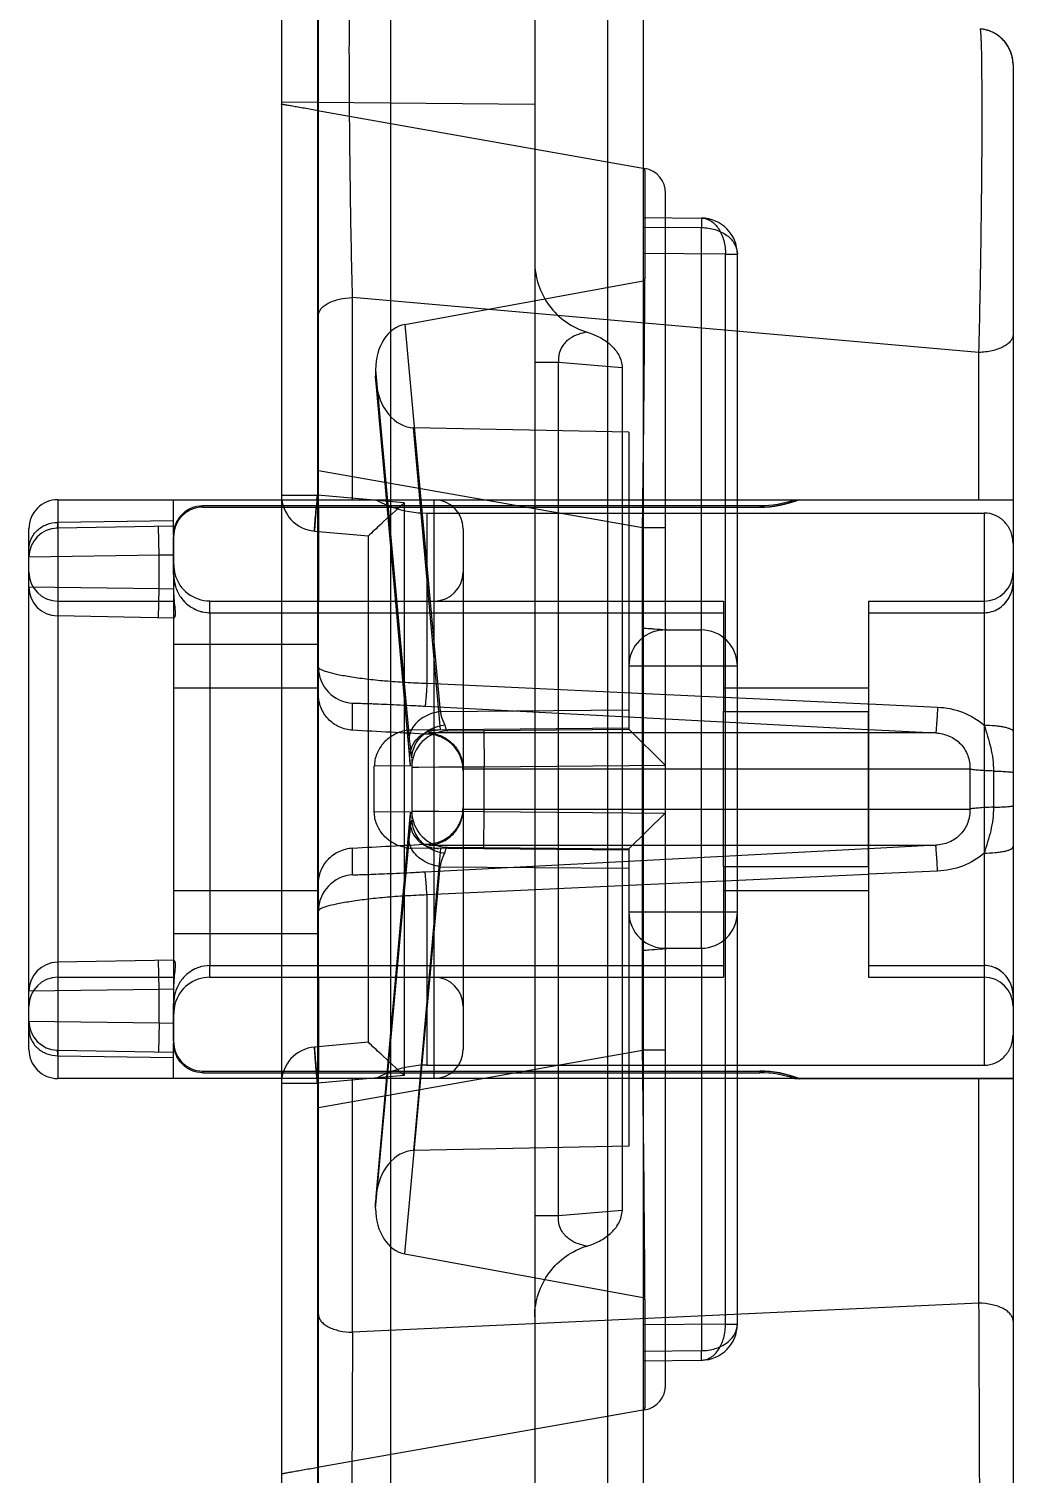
# Model space of a CAD drawing. Header units: millimetres. Extents: x 23490 to 24685, y -23248 to -22403.
# Drawn here: x 23735.15 to 23748.81, y -22719.01 to -22698.93 of the extents above; entities that cross this region are included whole.
import ezdxf

# ---------------------------------------------------------------- set-up
doc = ezdxf.new("R2010")
doc.units = ezdxf.units.MM
doc.header["$LTSCALE"] = 8
doc.layers.add('Cav-cor', color=30, linetype='Continuous')

msp = doc.modelspace()

# ---------------------------------------------------------------- linework, layer by layer
at = {"layer": 'Cav-cor', "color": 241}
for p, q in [((23740.165, -22515.491), (23740.165, -22755.491)), ((23743.179, -22690.769), (23743.179, -22728.212)), ((23738.653, -22691.237), (23738.653, -22727.745)), ((23743.678, -22691.272), (23743.678, -22727.71)), ((23739.151, -22692.744), (23739.151, -22726.237)), ((23742.17, -22694.657), (23742.17, -22724.324)), ((23739.165, -22705.574), (23739.165, -22697.669)), ((23748.813, -22699.429), (23748.813, -22706.615)), ((23748.813, -22699.429), (23748.813, -22705.471)), ((23748.813, -22699.429), (23748.813, -22706.615)), ((23738.653, -22699.943), (23742.17, -22699.974)), ((23739.151, -22700.066), (23743.698, -22700.868)), ((23743.988, -22717.769), (23743.988, -22701.213)), ((23743.678, -22701.551), (23744.486, -22701.558)), ((23743.678, -22701.683), (23744.486, -22701.69)), ((23744.486, -22707.28), (23744.486, -22701.69)), ((23744.819, -22702.061), (23743.678, -22702.051)), ((23744.819, -22716.921), (23744.819, -22702.061)), ((23744.819, -22702.061), (23744.984, -22702.061)), ((23744.984, -22716.921), (23744.984, -22702.061)), ((23740.367, -22703.035), (23743.678, -22702.431)), ((23743.7, -22702.559), (23743.701, -22702.422)), ((23739.639, -22705.471), (23739.639, -22702.664)), ((23748.339, -22703.425), (23739.639, -22702.664)), ((23740.367, -22703.035), (23740.856, -22708.413)), ((23748.339, -22705.471), (23748.339, -22703.425)), ((23739.96, -22703.665), (23740.426, -22708.78)), ((23739.96, -22703.665), (23739.96, -22703.748)), ((23742.5, -22703.563), (23742.17, -22703.563)), ((23742.5, -22715.419), (23742.5, -22703.563)), ((23743.383, -22703.64), (23742.5, -22703.563)), ((23743.383, -22703.64), (23743.383, -22715.342)), ((23740.444, -22709.169), (23739.96, -22703.748)), ((23739.965, -22703.833), (23739.96, -22703.748)), ((23739.964, -22703.83), (23740.435, -22709.109)), ((23740.863, -22708.667), (23740.488, -22704.472)), ((23743.477, -22704.531), (23740.488, -22704.472)), ((23743.477, -22704.531), (23743.477, -22708.66)), ((23743.668, -22705.863), (23739.165, -22705.069)), ((23743.671, -22705.573), (23743.678, -22705.029)), ((23735.547, -22705.471), (23735.547, -22713.511)), ((23735.547, -22705.471), (23745.838, -22705.471)), ((23737.155, -22705.963), (23737.155, -22705.471)), ((23738.653, -22705.407), (23739.151, -22705.407)), ((23739.145, -22705.47), (23739.151, -22705.407)), ((23740.357, -22705.513), (23739.151, -22705.407)), ((23740.773, -22713.511), (23740.773, -22705.471)), ((23745.838, -22705.471), (23748.813, -22705.471)), ((23745.838, -22705.471), (23748.813, -22705.471)), ((23737.557, -22705.552), (23737.557, -22705.575)), ((23737.557, -22705.552), (23745.296, -22705.552)), ((23737.557, -22705.574), (23745.296, -22705.574)), ((23737.557, -22705.574), (23745.296, -22705.574)), ((23739.165, -22705.574), (23739.165, -22706.878)), ((23740.29, -22705.574), (23740.357, -22705.513)), ((23740.357, -22705.513), (23740.357, -22713.469)), ((23740.673, -22705.656), (23740.673, -22706.878)), ((23740.673, -22705.656), (23748.411, -22705.656)), ((23743.668, -22705.863), (23743.671, -22705.573)), ((23745.296, -22705.552), (23745.296, -22705.574)), ((23748.411, -22705.656), (23748.411, -22707.041)), ((23735.145, -22713.109), (23735.145, -22705.873)), ((23737.155, -22705.838), (23735.54, -22705.866)), ((23737.155, -22705.764), (23735.547, -22705.787)), ((23736.954, -22706.243), (23736.947, -22705.841)), ((23741.175, -22705.873), (23741.175, -22713.106)), ((23743.668, -22713.119), (23743.668, -22705.863)), ((23743.988, -22705.863), (23743.668, -22705.863)), ((23737.155, -22705.963), (23737.155, -22706.51)), ((23737.155, -22706.51), (23737.155, -22705.988)), ((23739.111, -22705.908), (23739.859, -22705.973)), ((23739.859, -22713.008), (23739.859, -22705.973)), ((23736.954, -22706.243), (23735.145, -22706.268)), ((23737.155, -22706.24), (23736.954, -22706.243)), ((23736.954, -22706.708), (23736.954, -22706.243)), ((23736.954, -22706.708), (23735.145, -22706.684)), ((23737.155, -22706.51), (23737.155, -22712.472)), ((23748.813, -22706.615), (23748.813, -22712.366)), ((23735.547, -22706.878), (23737.155, -22706.878)), ((23736.947, -22707.11), (23736.954, -22706.708)), ((23737.155, -22706.712), (23736.954, -22706.708)), ((23737.658, -22707.042), (23737.658, -22706.878)), ((23737.658, -22706.878), (23744.793, -22706.878)), ((23739.165, -22712.104), (23739.165, -22706.878)), ((23740.673, -22706.878), (23740.673, -22708.02)), ((23744.793, -22706.878), (23744.793, -22708.414)), ((23746.803, -22706.878), (23746.803, -22712.104)), ((23746.803, -22706.878), (23748.411, -22706.878)), ((23737.16, -22707.114), (23735.54, -22707.086)), ((23737.658, -22707.04), (23744.793, -22707.04)), ((23737.658, -22707.04), (23744.793, -22707.04)), ((23737.658, -22707.042), (23737.658, -22711.94)), ((23744.793, -22707.04), (23744.793, -22708.414)), ((23746.803, -22707.04), (23746.803, -22711.942)), ((23746.803, -22707.04), (23748.411, -22707.04)), ((23746.803, -22707.04), (23748.411, -22707.04)), ((23748.411, -22707.041), (23748.411, -22711.94)), ((23743.678, -22707.253), (23744.001, -22707.278)), ((23743.988, -22707.277), (23744.003, -22707.278)), ((23743.988, -22707.28), (23744.486, -22707.28)), ((23744.482, -22707.28), (23744.482, -22711.702)), ((23739.165, -22707.481), (23737.155, -22707.481)), ((23744.984, -22707.782), (23743.477, -22707.782)), ((23737.155, -22708.084), (23739.165, -22708.084)), ((23740.673, -22708.02), (23744.787, -22708.213)), ((23744.793, -22708.084), (23746.803, -22708.084)), ((23739.641, -22708.673), (23739.641, -22708.299)), ((23744.787, -22708.213), (23744.803, -22708.213)), ((23744.803, -22708.213), (23746.793, -22708.306)), ((23746.793, -22708.306), (23746.808, -22708.307)), ((23746.808, -22708.307), (23747.765, -22708.352)), ((23740.646, -22708.338), (23744.786, -22708.556)), ((23740.856, -22708.413), (23743.477, -22708.39)), ((23744.793, -22708.414), (23746.803, -22708.414)), ((23744.793, -22710.567), (23744.793, -22708.414)), ((23744.793, -22708.414), (23746.803, -22708.414)), ((23746.803, -22710.567), (23746.803, -22708.414)), ((23743.477, -22708.645), (23740.46, -22708.671)), ((23740.699, -22708.711), (23740.699, -22708.728)), ((23747.739, -22708.711), (23740.699, -22708.711)), ((23740.941, -22708.663), (23740.944, -22708.67)), ((23740.96, -22708.682), (23743.477, -22708.66)), ((23741.462, -22708.678), (23741.467, -22709.181)), ((23743.477, -22708.66), (23743.979, -22709.159)), ((23744.786, -22708.556), (23746.79, -22708.661)), ((23746.79, -22708.661), (23746.803, -22708.662)), ((23746.803, -22708.662), (23747.739, -22708.711)), ((23740.462, -22709.076), (23740.462, -22709.906)), ((23740.444, -22709.169), (23739.942, -22709.174)), ((23739.942, -22709.808), (23739.942, -22709.174)), ((23740.462, -22709.185), (23740.561, -22709.184)), ((23740.561, -22709.184), (23740.84, -22709.183)), ((23740.84, -22709.183), (23741.467, -22709.181)), ((23748.213, -22709.213), (23741.175, -22709.213)), ((23741.467, -22709.181), (23743.988, -22709.159)), ((23741.467, -22709.801), (23741.467, -22709.181)), ((23740.444, -22709.812), (23739.942, -22709.808)), ((23740.444, -22709.812), (23739.96, -22715.234)), ((23740.435, -22709.873), (23739.964, -22715.151)), ((23740.462, -22709.797), (23740.561, -22709.797)), ((23740.561, -22709.797), (23740.84, -22709.798)), ((23740.84, -22709.798), (23741.467, -22709.801)), ((23741.175, -22709.768), (23748.213, -22709.768)), ((23741.462, -22710.304), (23741.467, -22709.801)), ((23741.467, -22709.801), (23743.988, -22709.823)), ((23743.477, -22710.321), (23743.979, -22709.823)), ((23739.641, -22710.683), (23739.641, -22710.308)), ((23739.96, -22715.317), (23740.426, -22710.201)), ((23743.477, -22710.337), (23740.46, -22710.311)), ((23740.863, -22710.314), (23740.488, -22714.51)), ((23740.699, -22710.253), (23740.699, -22710.27)), ((23740.699, -22710.27), (23747.739, -22710.27)), ((23740.941, -22710.318), (23740.944, -22710.312)), ((23740.96, -22710.299), (23743.477, -22710.321)), ((23746.79, -22710.32), (23744.786, -22710.426)), ((23746.803, -22710.319), (23746.79, -22710.32)), ((23747.739, -22710.27), (23746.803, -22710.319)), ((23744.786, -22710.426), (23740.646, -22710.644)), ((23743.477, -22710.321), (23743.477, -22714.451)), ((23740.367, -22715.946), (23740.856, -22710.568)), ((23740.856, -22710.568), (23743.477, -22710.591)), ((23744.793, -22710.567), (23746.803, -22710.567)), ((23744.793, -22710.567), (23744.793, -22711.942)), ((23744.793, -22710.567), (23744.793, -22712.104)), ((23744.793, -22710.567), (23746.803, -22710.567)), ((23746.793, -22710.675), (23744.803, -22710.768)), ((23746.808, -22710.674), (23746.793, -22710.675)), ((23747.765, -22710.63), (23746.808, -22710.674)), ((23737.155, -22710.898), (23739.165, -22710.898)), ((23744.787, -22710.769), (23740.673, -22710.961)), ((23744.803, -22710.768), (23744.787, -22710.769)), ((23744.793, -22710.898), (23746.803, -22710.898)), ((23740.673, -22710.961), (23740.673, -22712.104)), ((23744.984, -22711.199), (23743.477, -22711.199)), ((23739.165, -22711.501), (23737.155, -22711.501)), ((23743.678, -22711.729), (23744.003, -22711.704)), ((23743.988, -22711.702), (23744.486, -22711.702)), ((23743.988, -22711.704), (23744.003, -22711.703)), ((23744.486, -22711.702), (23744.486, -22717.291)), ((23737.16, -22711.868), (23735.54, -22711.896)), ((23736.954, -22712.273), (23736.947, -22711.871)), ((23735.547, -22712.104), (23737.155, -22712.104)), ((23737.658, -22712.104), (23737.658, -22711.94)), ((23737.658, -22711.942), (23744.793, -22711.942)), ((23737.658, -22711.942), (23744.793, -22711.942)), ((23737.658, -22712.104), (23744.793, -22712.104)), ((23739.165, -22712.104), (23739.165, -22713.407)), ((23740.673, -22712.104), (23740.673, -22713.326)), ((23746.803, -22711.942), (23748.411, -22711.942)), ((23746.803, -22711.942), (23748.411, -22711.942)), ((23746.803, -22712.104), (23748.411, -22712.104)), ((23748.411, -22711.94), (23748.411, -22713.326)), ((23736.954, -22712.273), (23735.145, -22712.298)), ((23737.155, -22712.27), (23736.954, -22712.273)), ((23736.954, -22712.738), (23736.954, -22712.273)), ((23737.155, -22712.993), (23737.155, -22712.472)), ((23737.155, -22712.472), (23737.155, -22713.018)), ((23748.813, -22712.366), (23748.813, -22732.311)), ((23748.813, -22712.366), (23748.813, -22732.311)), ((23735.145, -22712.714), (23736.954, -22712.738)), ((23736.954, -22712.738), (23736.947, -22713.14)), ((23736.954, -22712.738), (23737.155, -22712.742)), ((23735.54, -22713.116), (23737.155, -22713.144)), ((23737.155, -22713.511), (23737.155, -22713.018)), ((23739.859, -22713.008), (23739.111, -22713.074)), ((23739.165, -22713.913), (23743.668, -22713.119)), ((23743.988, -22713.119), (23743.668, -22713.119)), ((23743.671, -22713.408), (23743.668, -22713.119)), ((23735.547, -22713.195), (23737.155, -22713.217)), ((23740.673, -22713.326), (23748.411, -22713.326)), ((23748.813, -22713.511), (23735.547, -22713.511)), ((23737.557, -22713.407), (23745.296, -22713.407)), ((23737.557, -22713.407), (23737.557, -22713.43)), ((23737.557, -22713.407), (23745.296, -22713.407)), ((23737.557, -22713.43), (23745.296, -22713.43)), ((23739.145, -22713.512), (23739.151, -22713.574)), ((23740.357, -22713.469), (23739.151, -22713.574)), ((23739.165, -22739.19), (23739.165, -22713.407)), ((23739.639, -22717.036), (23739.639, -22713.511)), ((23740.29, -22713.407), (23740.357, -22713.469)), ((23743.678, -22713.952), (23743.671, -22713.408)), ((23745.296, -22713.407), (23745.296, -22713.43)), ((23745.779, -22713.511), (23745.844, -22713.513)), ((23748.813, -22713.513), (23745.844, -22713.513)), ((23748.813, -22713.513), (23745.844, -22713.513)), ((23745.844, -22713.513), (23745.845, -22713.513)), ((23748.339, -22716.63), (23748.339, -22713.511)), ((23748.813, -22713.513), (23748.813, -22732.311)), ((23738.653, -22713.574), (23739.151, -22713.574)), ((23743.477, -22714.451), (23740.488, -22714.51)), ((23739.965, -22715.149), (23739.96, -22715.234)), ((23739.96, -22715.317), (23739.96, -22715.234)), ((23742.5, -22715.419), (23742.17, -22715.419)), ((23743.383, -22715.342), (23742.5, -22715.419)), ((23740.367, -22715.946), (23743.678, -22716.551)), ((23743.701, -22716.56), (23743.7, -22716.422)), ((23748.339, -22716.63), (23739.639, -22717.036)), ((23744.819, -22716.921), (23743.678, -22716.931)), ((23744.819, -22716.921), (23744.984, -22716.921)), ((23743.678, -22717.298), (23744.486, -22717.291)), ((23743.678, -22717.43), (23744.486, -22717.423)), ((23743.698, -22718.114), (23739.151, -22718.915))]:
    msp.add_line(p, q, dxfattribs=at)
for centre, radius, start, end in [((23748.313, -22699.429), 0.5, 0, 85), ((23743.638, -22701.213), 0.35, 0, 80), ((23744.482, -22702.061), 0.502, 0, 89.5), ((23090.738, -22697.832), 652.979, 359.368438, 359.585186), ((23735.547, -22705.873), 0.402, 90, 180.0001), ((23739.155, -22705.407), 0.502, 180, 265), ((23791.334, -22709.98), 52.383, 175.0609, 175.1763), ((23740.685, -22704.174), 1.484, 240.9129, 250.7012), ((23740.773, -22705.873), 0.402, 0, 90), ((23745.295, -22704.099), 1.475, 270.0191, 291.587), ((23745.294, -22704.061), 1.491, 270.0789, 288.9959), ((23745.295, -22704.099), 1.475, 270.0191, 291.587), ((23740.674, -22704.207), 1.449, 250.7068, 269.9585), ((23735.547, -22706.268), 0.402, 91, 180.0003), ((23737.578, -22705.988), 0.423, 176.7362, 179.9958), ((23735.547, -22706.476), 0.402, 180.0002, 270), ((23737.658, -22706.375), 0.502, 180, 195.1573), ((23740.773, -22706.476), 0.402, 270, 359.9998), ((23748.411, -22706.476), 0.402, 270, 359.9998), ((23735.547, -22706.684), 0.402, 180, 269), ((23737.658, -22706.375), 0.502, 195.1573, 270), ((23737.658, -22706.574), 0.466, 266.771, 269.9948), ((23748.411, -22706.666), 0.374, 270.0051, 273.4424), ((23743.979, -22707.782), 0.502, 87.5471, 180), ((23744.482, -22707.782), 0.502, 0, 90), ((23739.668, -22707.797), 0.502, 180.0024, 267.003), ((23740.761, -22708.818), 0.339, 151.065, 154.0967), ((23740.964, -22709.185), 0.502, 90.5015, 180), ((23740.962, -22709.122), 0.518, 117.9089, 126.5166), ((23740.967, -22709.132), 0.529, 110.7038, 117.9193), ((23740.97, -22709.14), 0.538, 105.7218, 110.6948), ((23740.972, -22709.147), 0.545, 95.2721, 105.7301), ((23740.803, -22709.04), 0.364, 126.2149, 134.9813), ((23740.673, -22709.232), 0.504, 78.4958, 87.0018), ((23740.938, -22709.064), 0.504, 185.1247, 187.6361), ((23740.957, -22709.061), 0.524, 187.6476, 191.9115), ((23766.546, -22709.491), 18.335, 179.1324, 180.8676), ((23782.221, -22709.491), 33.682, 179.5733, 180.4267), ((23740.938, -22709.918), 0.504, 172.3639, 174.8753), ((23740.957, -22709.92), 0.524, 168.0885, 172.3524), ((23740.964, -22709.797), 0.502, 180, 269.5), ((23740.761, -22710.164), 0.339, 205.9033, 208.935), ((23740.803, -22709.942), 0.364, 225.0187, 233.7851), ((23740.962, -22709.859), 0.518, 233.4834, 242.0911), ((23740.673, -22709.749), 0.504, 272.9982, 281.5042), ((23740.967, -22709.849), 0.529, 242.0807, 249.2962), ((23740.97, -22709.841), 0.538, 249.3052, 254.2782), ((23740.972, -22709.835), 0.545, 254.2699, 264.7279), ((23739.668, -22711.184), 0.502, 92.9972, 179.9978), ((23743.979, -22711.199), 0.502, 180, 272.7113), ((23744.482, -22711.199), 0.502, 270, 0), ((23735.547, -22712.298), 0.402, 91, 180), ((23735.547, -22712.506), 0.402, 90, 179.9998), ((23737.658, -22712.606), 0.502, 90, 164.8427), ((23740.773, -22712.506), 0.402, 0.0002, 90), ((23748.411, -22712.316), 0.374, 86.5338, 89.9948), ((23748.411, -22712.506), 0.402, 0.0002, 90), ((23737.658, -22712.606), 0.502, 164.8427, 180), ((23735.547, -22712.714), 0.402, 180, 269), ((23735.547, -22713.109), 0.402, 179.998, 270), ((23739.155, -22713.574), 0.502, 95, 180), ((23740.773, -22713.109), 0.402, 270, 0), ((23740.674, -22714.775), 1.449, 90.0415, 109.2932), ((23791.334, -22709.002), 52.383, 184.8237, 184.9391), ((23740.685, -22714.808), 1.484, 109.2988, 119.0871), ((23745.295, -22714.882), 1.475, 68.1418, 89.9802), ((23745.295, -22714.882), 1.475, 68.1418, 89.9802), ((23745.294, -22714.921), 1.491, 71.0041, 89.9211), ((23745.293, -22714.891), 1.484, 68.1736, 70.6147), ((23174.282, -22720.387), 569.432, 0.39891, 0.64746), ((21640.044, -22726.463), 2108.318, 0.131102, 0.267217), ((23744.482, -22716.921), 0.502, 270.5, 0), ((25849.699, -22726.874), 2110.083, 179.732883, 179.868928), ((23743.638, -22717.769), 0.35, 280, 0)]:
    msp.add_arc(centre, radius, start, end, dxfattribs=at)
for centre, major_axis, ratio, start_param, end_param in [((23740.465, -22703.706), (0.068, -0.675), 0.741072, -3.082029, -1.70582), ((23740.465, -22703.789), (0.067, -0.68), 0.734999, -1.579711, -0.087185), ((23754.273, -22709.491), (-76.713, 4.02), 0.000674, -1.392875, -1.37885), ((23740.465, -22709.173), (-0.505, -0.004), 0.995944, -1.570028, -1.363273), ((23754.273, -22709.491), (-76.713, -4.02), 0.000674, 1.37885, 1.392875), ((23740.465, -22709.808), (-0.505, 0.004), 0.995944, 1.363273, 1.570028), ((23740.465, -22715.192), (-0.067, -0.68), 0.734999, 3.228778, 4.721303), ((23740.465, -22715.276), (-0.068, -0.675), 0.741072, -1.435772, -0.059564)]:
    msp.add_ellipse(centre, major_axis=major_axis, ratio=ratio, start_param=start_param, end_param=end_param, dxfattribs=at)
for points, knots in [([(23739.639, -22702.664), (23739.633, -22702.423), (23739.622, -22701.924), (23739.612, -22701.294), (23739.605, -22700.776), (23739.601, -22700.393), (23739.598, -22700.022), (23739.596, -22699.672), (23739.595, -22699.347), (23739.595, -22699.053), (23739.597, -22698.796), (23739.599, -22698.606), (23739.602, -22698.476), (23739.604, -22698.396), (23739.606, -22698.327), (23739.609, -22698.271), (23739.611, -22698.227), (23739.614, -22698.196), (23739.617, -22698.177), (23739.619, -22698.169), (23739.621, -22698.167), (23739.622, -22698.167)], [0, 0, 0, 0, 0.160624, 0.333057, 0.420138, 0.505805, 0.588572, 0.666987, 0.739667, 0.805331, 0.862829, 0.911176, 0.931655, 0.949559, 0.964811, 0.977358, 0.987156, 0.99417, 0.998401, 0.999496, 1, 1, 1, 1]), ([(23748.339, -22703.425), (23748.345, -22703.184), (23748.356, -22702.685), (23748.367, -22702.056), (23748.373, -22701.54), (23748.378, -22701.157), (23748.381, -22700.788), (23748.383, -22700.439), (23748.383, -22700.114), (23748.383, -22699.821), (23748.381, -22699.564), (23748.379, -22699.375), (23748.377, -22699.244), (23748.375, -22699.163), (23748.372, -22699.094), (23748.37, -22699.038), (23748.367, -22698.993), (23748.364, -22698.964), (23748.362, -22698.947), (23748.36, -22698.938), (23748.359, -22698.934), (23748.358, -22698.931), (23748.357, -22698.931)], [0, 0, 0, 0, 0.160617, 0.332942, 0.419882, 0.505383, 0.587957, 0.66619, 0.738717, 0.804303, 0.861794, 0.910235, 0.930786, 0.948781, 0.964151, 0.976826, 0.986751, 0.993903, 0.996438, 0.998281, 0.999446, 1, 1, 1, 1]), ([(23739.165, -22700.069), (23739.132, -22700.063), (23739.068, -22700.051), (23738.973, -22700.034), (23738.886, -22700.019), (23738.809, -22700.005), (23738.753, -22699.995), (23738.716, -22699.989), (23738.694, -22699.985), (23738.677, -22699.982), (23738.664, -22699.981), (23738.658, -22699.978), (23738.653, -22699.979), (23738.653, -22699.978)], [0, 0, 0, 0, 0.192566, 0.378764, 0.551145, 0.703199, 0.82872, 0.879846, 0.922449, 0.95609, 0.980365, 0.995045, 1, 1, 1, 1]), ([(23743.668, -22705.863), (23743.672, -22705.54), (23743.679, -22704.905), (23743.689, -22703.982), (23743.695, -22703.251), (23743.699, -22702.711), (23743.702, -22702.348), (23743.703, -22702.019), (23743.705, -22701.727), (23743.705, -22701.475), (23743.705, -22701.291), (23743.705, -22701.165), (23743.704, -22701.088), (23743.704, -22701.023), (23743.703, -22700.969), (23743.702, -22700.927), (23743.701, -22700.899), (23743.7, -22700.883), (23743.7, -22700.875), (23743.699, -22700.871), (23743.699, -22700.868), (23743.698, -22700.868)], [0, 0, 0, 0, 0.194212, 0.381277, 0.554101, 0.633035, 0.705921, 0.772034, 0.830702, 0.881347, 0.923463, 0.941192, 0.956643, 0.969782, 0.980577, 0.989006, 0.995054, 0.997181, 0.998711, 0.999646, 1, 1, 1, 1]), ([(23743.703, -22700.992), (23743.703, -22700.974), (23743.703, -22700.949), (23743.702, -22700.918), (23743.701, -22700.901), (23743.701, -22700.887), (23743.7, -22700.877), (23743.699, -22700.872), (23743.699, -22700.868), (23743.698, -22700.868)], [0, 0, 0, 0, 0.434244, 0.605444, 0.745885, 0.855477, 0.934211, 0.98218, 1, 1, 1, 1]), ([(23743.701, -22702.422), (23743.703, -22702.121), (23743.705, -22701.716), (23743.705, -22701.24), (23743.704, -22701.064), (23743.703, -22700.992)], [0, 0, 0, 0, 0.630107, 0.850153, 1, 1, 1, 1]), ([(23744.486, -22701.558), (23744.508, -22701.559), (23744.553, -22701.566), (23744.642, -22701.607), (23744.736, -22701.708), (23744.804, -22701.872), (23744.82, -22701.996), (23744.819, -22702.061)], [0, 0, 0, 0, 0.100351, 0.20525, 0.438106, 0.70739, 1, 1, 1, 1]), ([(23744.486, -22701.558), (23744.486, -22701.558), (23744.486, -22701.559), (23744.486, -22701.561), (23744.486, -22701.564), (23744.486, -22701.569), (23744.486, -22701.579), (23744.486, -22701.594), (23744.486, -22701.613), (23744.486, -22701.635), (23744.486, -22701.662), (23744.486, -22701.68), (23744.486, -22701.69)], [0, 0, 0, 0, 0.004149, 0.016446, 0.036864, 0.065356, 0.146358, 0.258821, 0.401776, 0.574167, 0.774285, 1, 1, 1, 1]), ([(23744.486, -22701.69), (23744.55, -22701.691), (23744.676, -22701.709), (23744.839, -22701.787), (23744.955, -22701.908), (23744.984, -22702.012), (23744.984, -22702.061)], [0, 0, 0, 0, 0.283747, 0.548815, 0.785509, 1, 1, 1, 1]), ([(23742.17, -22702.162), (23742.17, -22702.271), (23742.205, -22702.49), (23742.357, -22702.784), (23742.594, -22703.016), (23742.793, -22703.113), (23742.897, -22703.144)], [0, 0, 0, 0, 0.250025, 0.500035, 0.750029, 1, 1, 1, 1]), ([(23739.165, -22702.913), (23739.165, -22702.897), (23739.172, -22702.864), (23739.2, -22702.817), (23739.245, -22702.775), (23739.328, -22702.723), (23739.462, -22702.679), (23739.577, -22702.665), (23739.639, -22702.664)], [0, 0, 0, 0, 0.08294, 0.174232, 0.278854, 0.398735, 0.680635, 1, 1, 1, 1]), ([(23742.897, -22703.144), (23742.856, -22703.15), (23742.772, -22703.17), (23742.648, -22703.231), (23742.554, -22703.324), (23742.501, -22703.442), (23742.496, -22703.52), (23742.5, -22703.563)], [0, 0, 0, 0, 0.195351, 0.401729, 0.642592, 0.800439, 1, 1, 1, 1]), ([(23742.897, -22703.144), (23742.956, -22703.161), (23743.072, -22703.207), (23743.226, -22703.311), (23743.347, -22703.455), (23743.383, -22703.578), (23743.383, -22703.64)], [0, 0, 0, 0, 0.250506, 0.500873, 0.750899, 1, 1, 1, 1]), ([(23748.813, -22703.175), (23748.813, -22703.191), (23748.806, -22703.225), (23748.778, -22703.271), (23748.733, -22703.314), (23748.65, -22703.365), (23748.516, -22703.41), (23748.401, -22703.423), (23748.339, -22703.425)], [0, 0, 0, 0, 0.082732, 0.174088, 0.278708, 0.398631, 0.680977, 1, 1, 1, 1]), ([(23739.151, -22705.407), (23739.148, -22705.44), (23739.142, -22705.504), (23739.134, -22705.596), (23739.127, -22705.682), (23739.121, -22705.757), (23739.117, -22705.811), (23739.115, -22705.847), (23739.113, -22705.868), (23739.112, -22705.884), (23739.111, -22705.897), (23739.112, -22705.903), (23739.11, -22705.908), (23739.111, -22705.908)], [0, 0, 0, 0, 0.194937, 0.382729, 0.555559, 0.707021, 0.831387, 0.881812, 0.923772, 0.95684, 0.980669, 0.995093, 1, 1, 1, 1]), ([(23737.155, -22705.963), (23737.155, -22705.91), (23737.175, -22705.803), (23737.264, -22705.667), (23737.397, -22705.574), (23737.504, -22705.552), (23737.557, -22705.552)], [0, 0, 0, 0, 0.2501, 0.500111, 0.750051, 1, 1, 1, 1]), ([(23737.557, -22705.574), (23737.505, -22705.574), (23737.4, -22705.596), (23737.266, -22705.687), (23737.176, -22705.825), (23737.155, -22705.934), (23737.155, -22705.988)], [0, 0, 0, 0, 0.244551, 0.491525, 0.743865, 1, 1, 1, 1]), ([(23739.112, -22705.884), (23739.113, -22705.868), (23739.12, -22705.765), (23739.129, -22705.662), (23739.136, -22705.575)], [0, 0, 0, 0, 0.15343, 1, 1, 1, 1]), ([(23740.357, -22705.513), (23740.248, -22705.613), (23740.081, -22705.765), (23739.916, -22705.92), (23739.859, -22705.973)], [0, 0, 0, 0, 0.654088, 1, 1, 1, 1]), ([(23748.813, -22706.08), (23748.813, -22706.026), (23748.794, -22705.917), (23748.707, -22705.777), (23748.574, -22705.679), (23748.465, -22705.656), (23748.411, -22705.656)], [0, 0, 0, 0, 0.250191, 0.500244, 0.750152, 1, 1, 1, 1]), ([(23735.145, -22706.157), (23735.145, -22706.109), (23735.167, -22706.01), (23735.257, -22705.887), (23735.391, -22705.805), (23735.495, -22705.787), (23735.547, -22705.787)], [0, 0, 0, 0, 0.240486, 0.486652, 0.740634, 1, 1, 1, 1]), ([(23735.54, -22705.866), (23735.541, -22705.866), (23735.541, -22705.864), (23735.543, -22705.858), (23735.544, -22705.842), (23735.546, -22705.818), (23735.547, -22705.798), (23735.547, -22705.787)], [0, 0, 0, 0, 0.019057, 0.067494, 0.256755, 0.568815, 1, 1, 1, 1]), ([(23739.111, -22705.908), (23739.111, -22705.908), (23739.112, -22705.905), (23739.111, -22705.901), (23739.112, -22705.893), (23739.112, -22705.887), (23739.112, -22705.884)], [0, 0, 0, 0, 0.064632, 0.253432, 0.565688, 1, 1, 1, 1]), ([(23737.155, -22706.51), (23737.155, -22706.566), (23737.172, -22706.678), (23737.247, -22706.829), (23737.361, -22706.947), (23737.502, -22707.023), (23737.606, -22707.04), (23737.658, -22707.04)], [0, 0, 0, 0, 0.207552, 0.414655, 0.614227, 0.809566, 1, 1, 1, 1]), ([(23748.411, -22707.04), (23748.446, -22707.04), (23748.515, -22707.03), (23748.612, -22706.988), (23748.696, -22706.921), (23748.761, -22706.833), (23748.803, -22706.728), (23748.813, -22706.653), (23748.813, -22706.615)], [0, 0, 0, 0, 0.162211, 0.319204, 0.483796, 0.653364, 0.823375, 1, 1, 1, 1]), ([(23737.155, -22706.766), (23737.155, -22706.812), (23737.163, -22706.895), (23737.175, -22706.992), (23737.178, -22707.053), (23737.174, -22707.086), (23737.169, -22707.104), (23737.163, -22707.114), (23737.16, -22707.114)], [0, 0, 0, 0, 0.387796, 0.70722, 0.827578, 0.916655, 0.973579, 1, 1, 1, 1]), ([(23739.165, -22707.797), (23739.165, -22707.802), (23739.174, -22707.815), (23739.211, -22707.837), (23739.294, -22707.865), (23739.429, -22707.897), (23739.614, -22707.93), (23739.839, -22707.961), (23740.098, -22707.988), (23740.379, -22708.008), (23740.574, -22708.017), (23740.673, -22708.02)], [0, 0, 0, 0, 0.01024, 0.027101, 0.085505, 0.177257, 0.299977, 0.449618, 0.62074, 0.806696, 1, 1, 1, 1]), ([(23740.673, -22708.02), (23740.671, -22708.042), (23740.669, -22708.085), (23740.665, -22708.146), (23740.661, -22708.2), (23740.657, -22708.246), (23740.654, -22708.279), (23740.652, -22708.301), (23740.651, -22708.314), (23740.649, -22708.323), (23740.648, -22708.331), (23740.647, -22708.335), (23740.647, -22708.338), (23740.646, -22708.338)], [0, 0, 0, 0, 0.209092, 0.402052, 0.573727, 0.719889, 0.837738, 0.885213, 0.924683, 0.956002, 0.979038, 0.993685, 1, 1, 1, 1]), ([(23739.641, -22708.673), (23739.577, -22708.67), (23739.449, -22708.638), (23739.291, -22708.523), (23739.189, -22708.36), (23739.165, -22708.235), (23739.165, -22708.173)], [0, 0, 0, 0, 0.254866, 0.507669, 0.756411, 1, 1, 1, 1]), ([(23739.641, -22708.299), (23739.641, -22708.298), (23739.644, -22708.298), (23739.646, -22708.298), (23739.653, -22708.297), (23739.66, -22708.297), (23739.671, -22708.297), (23739.689, -22708.297), (23739.717, -22708.298), (23739.757, -22708.299), (23739.806, -22708.3), (23739.863, -22708.302), (23739.954, -22708.305), (23740.085, -22708.311), (23740.258, -22708.319), (23740.448, -22708.328), (23740.579, -22708.334), (23740.646, -22708.338)], [0, 0, 0, 0, 0.001284, 0.004732, 0.010429, 0.018383, 0.028586, 0.041024, 0.07254, 0.112754, 0.161428, 0.218262, 0.282869, 0.433437, 0.608074, 0.799803, 1, 1, 1, 1]), ([(23740.856, -22708.413), (23740.774, -22708.425), (23740.621, -22708.476), (23740.5, -22708.589), (23740.464, -22708.654)], [0, 0, 0, 0, 0.53033, 1, 1, 1, 1]), ([(23740.856, -22708.413), (23740.861, -22708.433), (23740.878, -22708.498), (23740.9, -22708.562), (23740.922, -22708.604)], [0, 0, 0, 0, 0.295725, 1, 1, 1, 1]), ([(23747.765, -22708.352), (23747.764, -22708.377), (23747.761, -22708.424), (23747.757, -22708.493), (23747.753, -22708.554), (23747.749, -22708.606), (23747.746, -22708.644), (23747.744, -22708.669), (23747.743, -22708.683), (23747.741, -22708.695), (23747.741, -22708.703), (23747.74, -22708.708), (23747.739, -22708.711), (23747.739, -22708.711)], [0, 0, 0, 0, 0.206258, 0.397976, 0.569496, 0.716651, 0.835828, 0.884014, 0.924149, 0.955934, 0.979222, 0.993914, 1, 1, 1, 1]), ([(23747.765, -22708.352), (23747.882, -22708.357), (23748.116, -22708.403), (23748.324, -22708.525), (23748.411, -22708.602)], [0, 0, 0, 0, 0.501812, 1, 1, 1, 1]), ([(23740.357, -22708.683), (23740.298, -22708.695), (23740.188, -22708.741), (23740.056, -22708.854), (23739.966, -22709.001), (23739.942, -22709.115), (23739.942, -22709.174)], [0, 0, 0, 0, 0.261136, 0.50693, 0.745317, 1, 1, 1, 1]), ([(23740.456, -22708.67), (23740.452, -22708.679), (23740.436, -22708.714), (23740.428, -22708.752), (23740.426, -22708.78)], [0, 0, 0, 0, 0.256988, 1, 1, 1, 1]), ([(23740.462, -22709.06), (23740.463, -22708.992), (23740.503, -22708.854), (23740.598, -22708.748), (23740.654, -22708.706)], [0, 0, 0, 0, 0.492501, 1, 1, 1, 1]), ([(23740.588, -22708.746), (23740.596, -22708.74), (23740.637, -22708.712), (23740.684, -22708.692), (23740.722, -22708.683)], [0, 0, 0, 0, 0.214321, 1, 1, 1, 1]), ([(23740.699, -22708.711), (23740.762, -22708.715), (23740.888, -22708.746), (23741.045, -22708.859), (23741.15, -22709.022), (23741.175, -22709.15), (23741.175, -22709.213)], [0, 0, 0, 0, 0.249147, 0.498847, 0.749216, 1, 1, 1, 1]), ([(23740.722, -22708.683), (23740.73, -22708.68), (23740.768, -22708.672), (23740.806, -22708.668), (23740.835, -22708.668)], [0, 0, 0, 0, 0.231028, 1, 1, 1, 1]), ([(23740.922, -22708.604), (23740.923, -22708.61), (23740.928, -22708.63), (23740.934, -22708.65), (23740.941, -22708.663)], [0, 0, 0, 0, 0.3058, 1, 1, 1, 1]), ([(23740.944, -22708.67), (23740.945, -22708.672), (23740.949, -22708.677), (23740.955, -22708.682), (23740.96, -22708.682)], [0, 0, 0, 0, 0.331718, 1, 1, 1, 1]), ([(23747.739, -22708.711), (23747.803, -22708.715), (23747.931, -22708.742), (23748.093, -22708.854), (23748.195, -22709.021), (23748.215, -22709.15), (23748.213, -22709.213)], [0, 0, 0, 0, 0.251279, 0.502488, 0.75077, 1, 1, 1, 1]), ([(23748.411, -22708.602), (23748.443, -22708.705), (23748.495, -22708.86), (23748.534, -22709.075), (23748.54, -22709.185), (23748.54, -22709.24)], [0, 0, 0, 0, 0.496191, 0.746917, 1, 1, 1, 1]), ([(23748.411, -22708.602), (23748.462, -22708.602), (23748.537, -22708.605), (23748.632, -22708.616), (23748.692, -22708.627), (23748.742, -22708.64), (23748.779, -22708.654), (23748.804, -22708.67), (23748.813, -22708.685), (23748.813, -22708.691)], [0, 0, 0, 0, 0.362225, 0.526914, 0.672482, 0.794194, 0.888831, 0.955416, 1, 1, 1, 1]), ([(23740.426, -22708.78), (23740.427, -22708.797), (23740.433, -22708.858), (23740.44, -22708.92), (23740.446, -22708.964)], [0, 0, 0, 0, 0.274932, 1, 1, 1, 1]), ([(23740.437, -22709.013), (23740.441, -22708.972), (23740.463, -22708.888), (23740.513, -22708.814), (23740.545, -22708.782)], [0, 0, 0, 0, 0.469867, 1, 1, 1, 1]), ([(23741.175, -22709.235), (23741.175, -22709.183), (23741.159, -22709.077), (23741.084, -22708.926), (23740.954, -22708.8), (23740.836, -22708.751), (23740.773, -22708.738)], [0, 0, 0, 0, 0.22405, 0.461157, 0.719848, 1, 1, 1, 1]), ([(23740.446, -22708.964), (23740.447, -22708.973), (23740.452, -22709.004), (23740.457, -22709.036), (23740.462, -22709.058)], [0, 0, 0, 0, 0.274489, 1, 1, 1, 1]), ([(23748.54, -22709.24), (23748.502, -22709.239), (23748.432, -22709.235), (23748.338, -22709.23), (23748.267, -22709.223), (23748.228, -22709.217), (23748.213, -22709.213)], [0, 0, 0, 0, 0.34492, 0.637867, 0.860703, 1, 1, 1, 1]), ([(23748.54, -22709.24), (23748.577, -22709.241), (23748.629, -22709.242), (23748.695, -22709.245), (23748.735, -22709.248), (23748.767, -22709.251), (23748.791, -22709.254), (23748.805, -22709.257), (23748.811, -22709.259), (23748.813, -22709.261), (23748.813, -22709.261)], [0, 0, 0, 0, 0.400593, 0.572501, 0.718959, 0.83692, 0.92362, 0.977514, 0.992236, 1, 1, 1, 1]), ([(23740.357, -22710.299), (23740.298, -22710.286), (23740.188, -22710.241), (23740.056, -22710.127), (23739.966, -22709.981), (23739.942, -22709.866), (23739.942, -22709.808)], [0, 0, 0, 0, 0.261136, 0.50693, 0.745317, 1, 1, 1, 1]), ([(23740.699, -22710.27), (23740.762, -22710.267), (23740.888, -22710.236), (23741.045, -22710.123), (23741.15, -22709.96), (23741.175, -22709.832), (23741.175, -22709.768)], [0, 0, 0, 0, 0.249147, 0.498847, 0.749216, 1, 1, 1, 1]), ([(23740.773, -22710.244), (23740.836, -22710.231), (23740.954, -22710.182), (23741.084, -22710.055), (23741.159, -22709.905), (23741.175, -22709.798), (23741.175, -22709.747)], [0, 0, 0, 0, 0.280152, 0.538843, 0.77595, 1, 1, 1, 1]), ([(23748.213, -22709.768), (23748.215, -22709.832), (23748.195, -22709.96), (23748.093, -22710.127), (23747.931, -22710.239), (23747.803, -22710.267), (23747.739, -22710.27)], [0, 0, 0, 0, 0.249088, 0.497341, 0.74858, 1, 1, 1, 1]), ([(23748.54, -22709.742), (23748.502, -22709.743), (23748.432, -22709.746), (23748.338, -22709.752), (23748.267, -22709.759), (23748.228, -22709.765), (23748.213, -22709.768)], [0, 0, 0, 0, 0.34492, 0.637867, 0.860703, 1, 1, 1, 1]), ([(23748.54, -22709.742), (23748.54, -22709.797), (23748.534, -22709.907), (23748.495, -22710.121), (23748.444, -22710.276), (23748.411, -22710.379)], [0, 0, 0, 0, 0.253096, 0.503831, 1, 1, 1, 1]), ([(23748.54, -22709.742), (23748.577, -22709.741), (23748.629, -22709.739), (23748.695, -22709.736), (23748.735, -22709.734), (23748.767, -22709.731), (23748.791, -22709.728), (23748.805, -22709.725), (23748.811, -22709.723), (23748.813, -22709.721), (23748.813, -22709.72)], [0, 0, 0, 0, 0.400596, 0.572505, 0.718964, 0.836925, 0.923624, 0.977517, 0.992238, 1, 1, 1, 1]), ([(23740.426, -22710.201), (23740.427, -22710.185), (23740.433, -22710.123), (23740.44, -22710.062), (23740.446, -22710.017)], [0, 0, 0, 0, 0.274932, 1, 1, 1, 1]), ([(23740.437, -22709.969), (23740.441, -22710.009), (23740.463, -22710.094), (23740.513, -22710.167), (23740.545, -22710.199)], [0, 0, 0, 0, 0.469867, 1, 1, 1, 1]), ([(23740.446, -22710.017), (23740.447, -22710.009), (23740.452, -22709.977), (23740.457, -22709.946), (23740.462, -22709.923)], [0, 0, 0, 0, 0.274489, 1, 1, 1, 1]), ([(23740.462, -22709.921), (23740.463, -22709.989), (23740.503, -22710.127), (23740.598, -22710.234), (23740.654, -22710.276)], [0, 0, 0, 0, 0.492501, 1, 1, 1, 1]), ([(23739.165, -22710.808), (23739.165, -22710.747), (23739.189, -22710.622), (23739.291, -22710.459), (23739.449, -22710.344), (23739.577, -22710.312), (23739.641, -22710.308)], [0, 0, 0, 0, 0.243593, 0.492338, 0.745139, 1, 1, 1, 1]), ([(23740.456, -22710.312), (23740.452, -22710.303), (23740.436, -22710.268), (23740.428, -22710.23), (23740.426, -22710.201)], [0, 0, 0, 0, 0.256988, 1, 1, 1, 1]), ([(23740.588, -22710.236), (23740.596, -22710.242), (23740.637, -22710.27), (23740.684, -22710.289), (23740.722, -22710.299)], [0, 0, 0, 0, 0.214321, 1, 1, 1, 1]), ([(23740.722, -22710.299), (23740.73, -22710.301), (23740.768, -22710.31), (23740.806, -22710.314), (23740.835, -22710.314)], [0, 0, 0, 0, 0.231028, 1, 1, 1, 1]), ([(23740.922, -22710.378), (23740.923, -22710.371), (23740.928, -22710.351), (23740.934, -22710.331), (23740.941, -22710.318)], [0, 0, 0, 0, 0.3058, 1, 1, 1, 1]), ([(23740.944, -22710.312), (23740.945, -22710.31), (23740.949, -22710.304), (23740.955, -22710.299), (23740.96, -22710.299)], [0, 0, 0, 0, 0.331718, 1, 1, 1, 1]), ([(23747.765, -22710.63), (23747.764, -22710.605), (23747.761, -22710.557), (23747.757, -22710.489), (23747.753, -22710.428), (23747.749, -22710.375), (23747.746, -22710.337), (23747.744, -22710.313), (23747.743, -22710.298), (23747.741, -22710.287), (23747.741, -22710.278), (23747.74, -22710.273), (23747.739, -22710.271), (23747.739, -22710.27)], [0, 0, 0, 0, 0.206265, 0.397989, 0.569512, 0.716667, 0.835843, 0.884027, 0.92416, 0.955943, 0.979228, 0.993917, 1, 1, 1, 1]), ([(23748.411, -22710.379), (23748.462, -22710.379), (23748.537, -22710.376), (23748.632, -22710.365), (23748.692, -22710.355), (23748.742, -22710.342), (23748.779, -22710.327), (23748.804, -22710.312), (23748.813, -22710.297), (23748.813, -22710.29)], [0, 0, 0, 0, 0.362218, 0.526906, 0.672472, 0.794185, 0.888823, 0.955411, 1, 1, 1, 1]), ([(23740.856, -22710.568), (23740.774, -22710.556), (23740.621, -22710.505), (23740.5, -22710.392), (23740.464, -22710.328)], [0, 0, 0, 0, 0.53033, 1, 1, 1, 1]), ([(23740.856, -22710.568), (23740.861, -22710.549), (23740.878, -22710.484), (23740.9, -22710.419), (23740.922, -22710.378)], [0, 0, 0, 0, 0.295725, 1, 1, 1, 1]), ([(23748.411, -22710.379), (23748.324, -22710.457), (23748.117, -22710.578), (23747.882, -22710.624), (23747.765, -22710.63)], [0, 0, 0, 0, 0.498103, 1, 1, 1, 1]), ([(23740.646, -22710.644), (23740.579, -22710.647), (23740.448, -22710.654), (23740.258, -22710.663), (23740.085, -22710.671), (23739.954, -22710.676), (23739.863, -22710.68), (23739.806, -22710.682), (23739.757, -22710.683), (23739.717, -22710.684), (23739.689, -22710.684), (23739.671, -22710.684), (23739.66, -22710.684), (23739.653, -22710.684), (23739.646, -22710.684), (23739.644, -22710.683), (23739.641, -22710.683), (23739.641, -22710.683)], [0, 0, 0, 0, 0.200197, 0.391926, 0.566563, 0.717131, 0.781738, 0.838572, 0.887246, 0.92746, 0.958976, 0.971414, 0.981617, 0.989571, 0.995268, 0.998716, 1, 1, 1, 1]), ([(23740.673, -22710.961), (23740.671, -22710.939), (23740.669, -22710.897), (23740.665, -22710.836), (23740.661, -22710.781), (23740.657, -22710.735), (23740.654, -22710.702), (23740.652, -22710.68), (23740.651, -22710.668), (23740.649, -22710.658), (23740.648, -22710.651), (23740.647, -22710.646), (23740.647, -22710.644), (23740.646, -22710.644)], [0, 0, 0, 0, 0.209091, 0.40205, 0.573725, 0.719887, 0.837736, 0.885211, 0.924681, 0.956001, 0.979037, 0.993685, 1, 1, 1, 1]), ([(23740.673, -22710.961), (23740.574, -22710.965), (23740.379, -22710.973), (23740.098, -22710.994), (23739.839, -22711.021), (23739.614, -22711.052), (23739.429, -22711.084), (23739.294, -22711.116), (23739.211, -22711.144), (23739.174, -22711.166), (23739.165, -22711.179), (23739.165, -22711.184)], [0, 0, 0, 0, 0.193304, 0.37926, 0.550382, 0.700023, 0.822743, 0.914495, 0.972899, 0.98976, 1, 1, 1, 1]), ([(23737.16, -22711.868), (23737.163, -22711.868), (23737.169, -22711.878), (23737.174, -22711.896), (23737.178, -22711.928), (23737.175, -22711.99), (23737.163, -22712.087), (23737.155, -22712.17), (23737.155, -22712.215)], [0, 0, 0, 0, 0.026421, 0.083345, 0.172422, 0.292779, 0.612204, 1, 1, 1, 1]), ([(23737.658, -22711.942), (23737.606, -22711.942), (23737.502, -22711.959), (23737.36, -22712.035), (23737.246, -22712.153), (23737.172, -22712.304), (23737.155, -22712.416), (23737.155, -22712.472)], [0, 0, 0, 0, 0.190382, 0.386056, 0.586495, 0.792907, 1, 1, 1, 1]), ([(23748.813, -22712.366), (23748.813, -22712.328), (23748.804, -22712.254), (23748.762, -22712.151), (23748.698, -22712.062), (23748.614, -22711.995), (23748.516, -22711.952), (23748.446, -22711.942), (23748.411, -22711.942)], [0, 0, 0, 0, 0.175669, 0.342329, 0.511513, 0.677665, 0.836668, 1, 1, 1, 1]), ([(23735.145, -22712.824), (23735.145, -22712.873), (23735.167, -22712.972), (23735.257, -22713.095), (23735.391, -22713.176), (23735.495, -22713.195), (23735.547, -22713.195)], [0, 0, 0, 0, 0.240486, 0.486652, 0.740634, 1, 1, 1, 1]), ([(23748.411, -22713.326), (23748.465, -22713.326), (23748.574, -22713.302), (23748.707, -22713.205), (23748.794, -22713.064), (23748.813, -22712.956), (23748.813, -22712.902)], [0, 0, 0, 0, 0.249848, 0.499756, 0.749809, 1, 1, 1, 1]), ([(23735.547, -22713.195), (23735.547, -22713.183), (23735.546, -22713.164), (23735.544, -22713.139), (23735.543, -22713.124), (23735.541, -22713.118), (23735.541, -22713.116), (23735.54, -22713.116)], [0, 0, 0, 0, 0.431185, 0.743245, 0.932506, 0.980943, 1, 1, 1, 1]), ([(23737.155, -22712.993), (23737.155, -22713.048), (23737.176, -22713.157), (23737.266, -22713.295), (23737.4, -22713.386), (23737.505, -22713.407), (23737.557, -22713.407)], [0, 0, 0, 0, 0.256135, 0.508475, 0.755449, 1, 1, 1, 1]), ([(23737.557, -22713.43), (23737.504, -22713.43), (23737.397, -22713.408), (23737.264, -22713.315), (23737.175, -22713.178), (23737.155, -22713.071), (23737.155, -22713.018)], [0, 0, 0, 0, 0.249949, 0.499889, 0.7499, 1, 1, 1, 1]), ([(23739.151, -22713.574), (23739.148, -22713.542), (23739.142, -22713.478), (23739.134, -22713.385), (23739.127, -22713.3), (23739.121, -22713.225), (23739.117, -22713.17), (23739.115, -22713.134), (23739.113, -22713.113), (23739.112, -22713.097), (23739.111, -22713.084), (23739.112, -22713.079), (23739.11, -22713.074), (23739.111, -22713.074)], [0, 0, 0, 0, 0.194937, 0.382729, 0.555559, 0.707021, 0.831387, 0.881812, 0.923772, 0.95684, 0.980669, 0.995093, 1, 1, 1, 1]), ([(23739.111, -22713.074), (23739.111, -22713.074), (23739.112, -22713.077), (23739.111, -22713.08), (23739.112, -22713.089), (23739.112, -22713.094), (23739.112, -22713.098)], [0, 0, 0, 0, 0.064632, 0.253432, 0.565688, 1, 1, 1, 1]), ([(23739.112, -22713.098), (23739.113, -22713.114), (23739.12, -22713.217), (23739.129, -22713.32), (23739.136, -22713.407)], [0, 0, 0, 0, 0.15343, 1, 1, 1, 1]), ([(23740.357, -22713.469), (23740.248, -22713.369), (23740.081, -22713.216), (23739.916, -22713.062), (23739.859, -22713.008)], [0, 0, 0, 0, 0.654088, 1, 1, 1, 1]), ([(23743.698, -22718.114), (23743.699, -22718.113), (23743.699, -22718.111), (23743.7, -22718.107), (23743.7, -22718.099), (23743.701, -22718.083), (23743.702, -22718.055), (23743.703, -22718.013), (23743.704, -22717.959), (23743.704, -22717.893), (23743.705, -22717.816), (23743.705, -22717.691), (23743.705, -22717.507), (23743.705, -22717.255), (23743.703, -22716.963), (23743.702, -22716.634), (23743.699, -22716.271), (23743.695, -22715.73), (23743.689, -22714.999), (23743.679, -22714.077), (23743.672, -22713.442), (23743.668, -22713.119)], [0, 0, 0, 0, 0.000354, 0.001289, 0.002819, 0.004946, 0.010994, 0.019423, 0.030218, 0.043357, 0.058808, 0.076537, 0.118653, 0.169298, 0.227966, 0.294079, 0.366965, 0.445899, 0.618723, 0.805788, 1, 1, 1, 1]), ([(23742.897, -22715.838), (23742.856, -22715.832), (23742.772, -22715.811), (23742.648, -22715.751), (23742.554, -22715.657), (23742.501, -22715.539), (23742.496, -22715.461), (23742.5, -22715.419)], [0, 0, 0, 0, 0.195351, 0.401729, 0.642592, 0.800439, 1, 1, 1, 1]), ([(23742.897, -22715.838), (23742.956, -22715.82), (23743.072, -22715.774), (23743.226, -22715.67), (23743.347, -22715.527), (23743.383, -22715.403), (23743.383, -22715.342)], [0, 0, 0, 0, 0.250506, 0.500873, 0.750899, 1, 1, 1, 1]), ([(23742.17, -22716.819), (23742.17, -22716.711), (23742.205, -22716.492), (23742.357, -22716.198), (23742.594, -22715.966), (23742.793, -22715.869), (23742.897, -22715.838)], [0, 0, 0, 0, 0.250025, 0.500035, 0.750029, 1, 1, 1, 1]), ([(23743.703, -22717.989), (23743.704, -22717.918), (23743.705, -22717.742), (23743.705, -22717.265), (23743.703, -22716.86), (23743.701, -22716.56)], [0, 0, 0, 0, 0.149847, 0.369893, 1, 1, 1, 1]), ([(23748.813, -22716.879), (23748.813, -22716.864), (23748.806, -22716.83), (23748.778, -22716.783), (23748.733, -22716.741), (23748.65, -22716.689), (23748.516, -22716.645), (23748.401, -22716.631), (23748.339, -22716.63)], [0, 0, 0, 0, 0.082732, 0.174088, 0.278709, 0.398632, 0.680978, 1, 1, 1, 1]), ([(23739.165, -22716.787), (23739.165, -22716.803), (23739.172, -22716.836), (23739.2, -22716.883), (23739.245, -22716.925), (23739.328, -22716.977), (23739.462, -22717.021), (23739.577, -22717.035), (23739.639, -22717.036)], [0, 0, 0, 0, 0.08294, 0.174231, 0.278854, 0.398735, 0.680635, 1, 1, 1, 1]), ([(23744.486, -22717.423), (23744.508, -22717.423), (23744.553, -22717.416), (23744.642, -22717.374), (23744.736, -22717.273), (23744.804, -22717.11), (23744.82, -22716.985), (23744.819, -22716.921)], [0, 0, 0, 0, 0.100351, 0.20525, 0.438106, 0.70739, 1, 1, 1, 1]), ([(23744.486, -22717.291), (23744.55, -22717.291), (23744.676, -22717.272), (23744.839, -22717.194), (23744.955, -22717.073), (23744.984, -22716.969), (23744.984, -22716.921)], [0, 0, 0, 0, 0.283747, 0.548815, 0.785509, 1, 1, 1, 1]), ([(23744.486, -22717.423), (23744.486, -22717.423), (23744.486, -22717.422), (23744.486, -22717.421), (23744.486, -22717.418), (23744.486, -22717.412), (23744.486, -22717.402), (23744.486, -22717.388), (23744.486, -22717.369), (23744.486, -22717.346), (23744.486, -22717.32), (23744.486, -22717.301), (23744.486, -22717.291)], [0, 0, 0, 0, 0.004149, 0.016446, 0.036864, 0.065356, 0.146358, 0.258821, 0.401776, 0.574167, 0.774285, 1, 1, 1, 1]), ([(23743.698, -22718.114), (23743.699, -22718.113), (23743.699, -22718.11), (23743.7, -22718.105), (23743.701, -22718.094), (23743.701, -22718.081), (23743.702, -22718.063), (23743.703, -22718.032), (23743.703, -22718.007), (23743.703, -22717.989)], [0, 0, 0, 0, 0.01782, 0.065789, 0.144523, 0.254115, 0.394556, 0.565756, 1, 1, 1, 1]), ([(23739.165, -22718.913), (23739.132, -22718.919), (23739.068, -22718.931), (23738.973, -22718.947), (23738.886, -22718.963), (23738.809, -22718.976), (23738.753, -22718.986), (23738.716, -22718.993), (23738.694, -22718.996), (23738.677, -22719), (23738.664, -22719.001), (23738.658, -22719.004), (23738.653, -22719.003), (23738.653, -22719.004)], [0, 0, 0, 0, 0.192566, 0.378764, 0.551145, 0.703199, 0.82872, 0.879846, 0.922449, 0.95609, 0.980365, 0.995045, 1, 1, 1, 1])]:
    msp.add_open_spline(points, degree=3, knots=knots, dxfattribs=at)
msp.add_rational_spline([(23748.813, -22699.429), (23748.813, -22699.156), (23748.629, -22698.955), (23748.357, -22698.931)], [1, 0.8248515579, 0.8248515579, 1], degree=3, dxfattribs=at)
msp.add_rational_spline([(23748.813, -22699.429), (23748.813, -22699.156), (23748.629, -22698.955), (23748.357, -22698.931)], [1, 0.8248515579, 0.8248515579, 1], degree=3, dxfattribs=at)
for points in [[(23745.838, -22705.471), (23745.667, -22705.538), (23745.48, -22705.574), (23745.296, -22705.574)], [(23737.557, -22705.574), (23737.502, -22705.574), (23737.402, -22705.595), (23737.267, -22705.685), (23737.177, -22705.825), (23737.155, -22705.93), (23737.155, -22705.988)], [(23737.155, -22706.51), (23737.155, -22706.568), (23737.172, -22706.677), (23737.249, -22706.832), (23737.362, -22706.948), (23737.505, -22707.023), (23737.605, -22707.04), (23737.658, -22707.04)], [(23748.411, -22707.04), (23748.448, -22707.04), (23748.517, -22707.029), (23748.609, -22706.989), (23748.695, -22706.922), (23748.761, -22706.833), (23748.803, -22706.73), (23748.813, -22706.655), (23748.813, -22706.615)], [(23743.678, -22707.253), (23743.781, -22707.26), (23743.884, -22707.269), (23743.988, -22707.277)], [(23740.435, -22709.109), (23740.433, -22709.077), (23740.433, -22709.045), (23740.437, -22709.013)], [(23740.435, -22709.873), (23740.433, -22709.905), (23740.433, -22709.937), (23740.437, -22709.969)], [(23743.678, -22711.729), (23743.781, -22711.721), (23743.884, -22711.712), (23743.988, -22711.704)], [(23737.658, -22711.942), (23737.605, -22711.942), (23737.505, -22711.958), (23737.362, -22712.034), (23737.248, -22712.151), (23737.172, -22712.305), (23737.155, -22712.414), (23737.155, -22712.472)], [(23737.658, -22711.942), (23737.606, -22711.942), (23737.555, -22711.95), (23737.506, -22711.967)], [(23748.813, -22712.366), (23748.813, -22712.327), (23748.802, -22712.251), (23748.763, -22712.152), (23748.697, -22712.061), (23748.611, -22711.993), (23748.518, -22711.952), (23748.448, -22711.942), (23748.411, -22711.942)], [(23737.155, -22712.993), (23737.155, -22713.051), (23737.177, -22713.157), (23737.267, -22713.296), (23737.402, -22713.386), (23737.502, -22713.407), (23737.557, -22713.407)], [(23737.155, -22712.993), (23737.155, -22713.048), (23737.166, -22713.103), (23737.186, -22713.154)], [(23745.296, -22713.407), (23745.461, -22713.407), (23745.629, -22713.436), (23745.785, -22713.491)]]:
    msp.add_open_spline(points, degree=3, dxfattribs=at)

doc.saveas('drawing.dxf')
